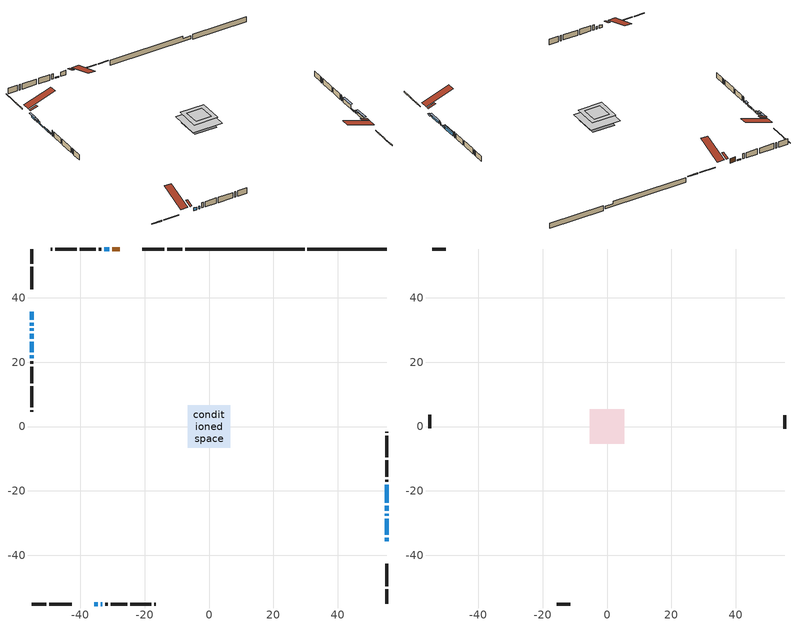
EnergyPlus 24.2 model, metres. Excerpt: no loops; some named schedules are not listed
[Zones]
conditioned space
 floor adiabatic (AdiabaticFloorConstruction): -6.65,-6.65 -6.65,6.65 6.65,6.65 6.65,-6.65 z0.74
 floor foundation (Slab1 construction): -4.09,-4.09 -4.09,4.09 4.09,4.09 4.09,-4.09 z-2.1
 floor foundation (Slab1 construction 1): -5.02,-5.02 -5.02,5.02 5.02,5.02 5.02,-5.02 z-1.55
 wall outside (RimJoist1 construction): -8.3,55.13 -12.9,55.13 / -55.13,-55.13 -50.53,-55.13 / -55.13,55.13 -55.13,50.53 / 55.13,-55.13 55.13,-50.53 z0.74:1.04
 wall outside (RimJoist2 construction): -13.83,55.13 -20.77,55.13 / -49.6,-55.13 -42.65,-55.13 / -55.13,49.6 -55.13,42.65 / 55.13,-49.6 55.13,-42.65 z0.74:1.04
 wall outside (AdiabaticWallConstruction 1): -27.73,55.13 -30.05,55.13 z0.74:2.77
 wall outside (AdiabaticWallConstruction): 55.13,-35.7 55.13,-34.52 z0.74:1.05; 55.13,-33.6 55.13,-28.62 z0.74:1.81; 55.13,-27.7 55.13,-27.14 / -55.13,30.44 -55.13,29.73 / -35.7,-55.13 -34.49,-55.13 / -33.57,-55.13 -33.08,-55.13 z0.74:1.96; -55.13,35.7 -55.13,33.21 z0.74:1.86; -55.13,32.28 -55.13,31.37 z0.74:1.68; -55.13,28.81 -55.13,27.18 z0.74:1.2; 55.13,-26.21 55.13,-24.63 / -30.98,55.13 -32.55,55.13 z0.74:1.12; -55.13,26.25 -55.13,22.99 z0.74:1.3; 55.13,-23.7 55.13,-18.14 z0.74:2.57; -55.13,22.06 -55.13,21.15 z0.74:1.25
 wall outside (Wall1 construction): -33.48,55.13 -34.17,55.13 / -32.15,-55.13 -31.46,-55.13 / -55.13,20.22 -55.13,19.53 / 55.13,-17.22 55.13,-16.53 z0.74:3.18
 wall outside (Wall2 construction): -35.1,55.13 -40.22,55.13 / -30.53,-55.13 -25.41,-55.13 / -55.13,18.6 -55.13,13.48 / 55.13,-15.6 55.13,-10.48 z0.74:3.18
 wall outside (Wall3 construction): -41.15,55.13 -47.75,55.13 / -24.48,-55.13 -17.88,-55.13 / -55.13,12.55 -55.13,5.95 / 55.13,-9.55 55.13,-2.94 z0.74:3.18
 wall outside (Wall4 construction): -48.68,55.13 -49.09,55.13 / -16.95,-55.13 -16.54,-55.13 / -55.13,5.02 -55.13,4.61 / 55.13,-2.02 55.13,-1.6 z0.74:3.18
 wall foundation (FoundationWall1 construction): 55.13,55.13 30.59,55.13 z-2.1:0.26
 wall foundation (FoundationWall2 construction): -7.37,55.13,-1.55 -7.37,55.13,0.74 25.96,55.13,0.74 25.96,55.13,-0.28 29.66,55.13,-0.28 29.66,55.13,-1.55
 window (WindowConstruction 8): 55.13,-35.7 55.13,-34.53 z0.74:1.04
 window (WindowConstruction 3): 55.13,-33.6 55.13,-28.62 z0.74:1.81
 window (WindowConstruction 4): 55.13,-27.69 55.13,-27.14 z0.74:1.96
 window (WindowConstruction 5): -55.13,35.7 -55.13,33.21 z0.74:1.86
 window (WindowConstruction 6): -55.13,32.28 -55.13,31.37 z0.74:1.68
 window (WindowConstruction 7): -55.13,30.44 -55.13,29.73 z0.74:1.96
 window (WindowConstruction 10): -55.13,28.8 -55.13,27.18 z0.74:1.2
 window (WindowConstruction 9): -35.7,-55.13 -34.5,-55.13 z0.74:1.96
 window (WindowConstruction 11): 55.13,-26.21 55.13,-24.63 z0.74:1.12
 window (WindowConstruction 12): -30.98,55.13 -32.55,55.13 z0.74:1.12
 window (WindowConstruction 13): -55.13,26.25 -55.13,22.99 z0.74:1.3
 window (WindowConstruction): 55.13,-23.7 55.13,-18.14 z0.74:2.57
 window (WindowConstruction 1): -33.57,-55.13 -33.08,-55.13 z0.74:1.96
 window (WindowConstruction 2): -55.13,22.06 -55.13,21.15 z0.74:1.25
 door (Door): -27.73,55.13 -30.05,55.13 z0.74:2.77
 ceiling adiabatic (AdiabaticFloorConstruction): 6.65,-6.65 6.65,6.65 -6.65,6.65 -6.65,-6.65 z0.74
 roof outside (Roof3 construction): -26.8,55.13,3.18 -26.8,51.81,4.28 -25.93,51.81,4.28 -25.93,55.13,3.18; -36.63,-55.13,3.18 -36.63,-51.81,4.28 -37.5,-51.81,4.28 -37.5,-55.13,3.18; -55.13,36.63,3.18 -51.81,36.63,4.28 -51.81,37.5,4.28 -55.13,37.5,3.18; 55.13,-36.63,3.18 51.81,-36.63,4.28 51.81,-37.5,4.28 55.13,-37.5,3.18
attic - vented
 floor to conditioned space (Floor1 construction Reversed): -3.46,-3.46 -3.46,3.46 3.46,3.46 3.46,-3.46 z3.18
 floor to conditioned space (Floor2 construction Reversed): -5.41,-5.41 -5.41,5.41 5.41,5.41 5.41,-5.41 z3.18
 wall outside (Wall5 construction): -50.02,55.13 -54.2,55.13 / -15.61,-55.13 -11.43,-55.13 / -55.13,3.68 -55.13,-0.5 / 55.13,-0.68 55.13,3.5 z0.74:3.18
 roof outside (Roof1 construction): -25,55.13,3.18 -25,42.62,7.35 -21.7,42.62,7.35 -21.7,55.13,3.18; -38.43,-55.13,3.18 -38.43,-42.62,7.35 -41.72,-42.62,7.35 -41.72,-55.13,3.18; -55.13,38.43,3.18 -42.62,38.43,7.35 -42.62,41.72,7.35 -55.13,41.72,3.18; 55.13,-38.43,3.18 42.62,-38.43,7.35 42.62,-41.72,7.35 55.13,-41.72,3.18
shading: 55.13,-34.23 55.13,-36 55.89,-36 55.89,-34.23 z1.34; 55.13,-28.01 55.13,-34.21 55.89,-34.21 55.89,-28.01 z2.42; -55.13,32.6 -55.13,36.31 -55.89,36.31 -55.89,32.6 z2.47; -55.13,30.76 -55.13,32.89 -55.89,32.89 -55.89,30.76 z2.29; -55.13,27.12 -55.13,28.87 -55.19,28.87 -55.19,27.12 z1.26; 55.13,-24.57 55.13,-26.27 55.19,-26.27 55.19,-24.57 z1.18; -32.61,55.13 -30.92,55.13 -30.92,55.19 -32.61,55.19 z1.18; -55.13,22.93 -55.13,26.31 -55.19,26.31 -55.19,22.93 z1.36; 55.13,-18 55.13,-23.85 55.89,-23.85 55.89,-18 z2.72; -55.13,20.85 -55.13,22.36 -55.74,22.36 -55.74,20.85 z1.55
[Building]
Building 1: Terrain=Suburbs
[Site:Location]
Saint John AP_NB: Latitude {deg}=45.32; Longitude {deg}=-65.89; Time Zone {hr}=-4; Elevation {m}=109; Keep Site Location Information=Yes
[Site:GroundTemperature:Shallow]
1.82357, -0.0370019, -0.186003, 0.696932, 4.24142, 7.7694, 10.828, 12.7655, 12.9301, 11.3543, 8.37368, 4.95392
[Site:WaterMainsTemperature]
Calculation Method=Schedule; Temperature Schedule=mains temperature schedule
[Material] Roughness=Rough; Thermal Absorptance=0.9
Name | Thickness {m} | Conductivity {W/m-K} | Density {kg/m3} | Specific Heat {J/kg-K} | Solar Absorptance | Visible Absorptance
asphalt or fiberglass shingles | 0.00635 | 0.162714 | 1121.4 | 1465.45 | 0.4 | 0.4
ceiling loosefill ins | 0.254 | 0.0480833 | 16.02 | 1046.75 | 0.7 | 0.7
ceiling stud and cavity | 0.1397 | 0.122434 | 65.682 | 1177.47 | 0.7 | 0.7
ceiling stud and cavity 1 | 0.1397 | 0.137261 | 65.682 | 1177.47 | 0.7 | 0.7
concrete 4.0 in. | 0.1016 | 1.803125 | 2242.8 | 837.4 | 0.7 | 0.7
concrete 8.0 in. | 0.2032 | 1.803125 | 2242.8 | 837.4 | 0.7 | 0.7
door material | 0.04445 | 0.0451087 | 512.64 | 1214.23 | 0.7 | 0.7
floor covering | 0.0127 | 0.0433444 | 54.468 | 1339.84 | 0.6 | 0.6
floor rigid ins; wall rigid ins 1 | 0.512978 | 0.029427 | 32.04 | 1214.23 | 0.7 | 0.7
floor stud and cavity | 0.1397 | 1.75129 | 37.0049 | 1207.88 | 0.7 | 0.7
furniture material conditioned space 1 | 0.1524 | 0.115458 | 640.8 | 1214.23 | 0.6 | 0.6
gypsum board | 0.0127 | 0.160291 | 801 | 837.4 | 0.6 | 0.6
osb sheathing 0.5 in. | 0.0127 | 0.115458 | 512.64 | 1214.23 | 0.7 | 0.7
osb sheathing 0.75 in. | 0.01905 | 0.115458 | 512.64 | 1214.23 | 0.7 | 0.7
osb sheathing 2.0 in. | 0.0508 | 0.115458 | 512.64 | 1214.23 | 0.7 | 0.7
rim joist rigid ins; wall rigid ins | 0.051816 | 0.029427 | 32.04 | 1214.23 | 0.7 | 0.7
rim joist stud and cavity | 0.0508 | 0.035244 | 125.044 | 1163.47 | 0.6 | 0.6
roof rigid ins | 0.103632 | 0.029427 | 32.04 | 1214.23 | 0.7 | 0.7
roof stud and cavity | 0.2032 | 0.178698 | 78.34581 | 1123.46 | 0.7 | 0.7
slab rigid ins | 0.000517642 | 0.029427 | 32.04 | 1214.23 | 0.7 | 0.7
wall stud and cavity | 0.1397 | 0.0754166 | 139.0536 | 1170.24 | 0.7 | 0.7
wall stud and cavity 1 | 0.1397 | 0.24263 | 139.0536 | 1170.24 | 0.7 | 0.7
wall stud and cavity 2 | 0.1397 | 0.220388 | 139.0536 | 1170.24 | 0.7 | 0.7
wall stud and cavity 3 | 0.1397 | 0.0844924 | 139.0536 | 1170.24 | 0.7 | 0.7
wall stud and cavity 4 | 0.0889 | 6.9971 | 50.32683 | 1063.81 | 0.6 | 0.6
wall stud and cavity 5 | 0.0889 | 0.380278 | 52.3479 | 1209.89 | 0.7 | 0.7
wall stud and cavity 6 | 0.0889 | 0.391764 | 83.0341 | 1211.67 | 0.7 | 0.7
wood siding | 0.0254 | 0.102417 | 544.68 | 1172.36 | 0.4 | 0.4
wood siding 1 | 0.00254 | 0.102417 | 544.68 | 1172.36 | 0.4 | 0.4
wood siding 2; wood siding 3; wood siding 4 | 0.0254 | 0.102417 | 544.68 | 1172.36 | 0.7 | 0.7
[WindowMaterial:SimpleGlazingSystem]
Name | U-Factor {W/m2-K} | Solar Heat Gain Coefficient
WindowMaterial | 2.069631 | 0.59
WindowMaterial 1 | 2.42223 | 0.44
WindowMaterial 10 | 2.62664 | 0.35
WindowMaterial 11 | 2.49094 | 0.41
WindowMaterial 2 | 2.4864 | 0.41
WindowMaterial 3 | 2.22918 | 0.52
WindowMaterial 4 | 2.38817 | 0.46
WindowMaterial 5 | 2.2218 | 0.53
WindowMaterial 6 | 2.33536 | 0.48
WindowMaterial 7 | 2.711245 | 0.49
WindowMaterial 8 | 2.41712 | 0.44
WindowMaterial 9 | 2.552261 | 0.38
[Construction]
AdiabaticFloorConstruction: floor stud and cavity, floor rigid ins, osb sheathing 0.75 in., floor covering
AdiabaticWallConstruction: wood siding 3, wall rigid ins 1, wall stud and cavity 5, gypsum board
AdiabaticWallConstruction 1: wood siding 4, wall rigid ins 1, wall stud and cavity 5, gypsum board
Door: door material
Floor1 construction Reversed: gypsum board, ceiling stud and cavity, ceiling loosefill ins
Floor2 construction Reversed: gypsum board, ceiling stud and cavity 1, ceiling loosefill ins
FoundationWall1 construction; FoundationWall2 construction: concrete 8.0 in.
furniture construction conditioned space 1: furniture material conditioned space 1
PartitionWallConstruction: gypsum board, wall stud and cavity 6, gypsum board
RimJoist1 construction; RimJoist2 construction: wood siding 2, rim joist rigid ins, osb sheathing 2.0 in., rim joist stud and cavity
Roof1 construction: asphalt or fiberglass shingles
Roof3 construction: asphalt or fiberglass shingles, roof rigid ins, osb sheathing 0.75 in., roof stud and cavity, gypsum board
Slab1 construction; Slab1 construction 1: slab rigid ins, concrete 4.0 in.
Wall1 construction: wood siding, osb sheathing 0.5 in., wall stud and cavity, gypsum board
Wall2 construction: wood siding, wall rigid ins, osb sheathing 0.5 in., wall stud and cavity 1, gypsum board
Wall3 construction: wood siding, wall rigid ins, osb sheathing 0.5 in., wall stud and cavity 2, gypsum board
Wall4 construction: wood siding, osb sheathing 0.5 in., wall stud and cavity 3, gypsum board
Wall5 construction: wood siding 1, wall stud and cavity 4
WindowConstruction: WindowMaterial
WindowConstruction 1: WindowMaterial 1
WindowConstruction 10: WindowMaterial 9
WindowConstruction 11; WindowConstruction 12: WindowMaterial 10
WindowConstruction 13: WindowMaterial 11
WindowConstruction 2: WindowMaterial 2
WindowConstruction 3: WindowMaterial 3
WindowConstruction 4: WindowMaterial 4
WindowConstruction 5: WindowMaterial 5
WindowConstruction 6; WindowConstruction 7: WindowMaterial 6
WindowConstruction 8: WindowMaterial 7
WindowConstruction 9: WindowMaterial 8
[Zone] Multiplier=1; Part of Total Floor Area=Yes
Name | Volume {m3}
attic - vented | 111.706
conditioned space | 869.1
[Space]
Name | Zone | Volume {m3}
attic - vented 1 | attic - vented | 111.706
conditioned space 1 | conditioned space | 869.1
[ZoneInfiltration:EffectiveLeakageArea]
infil attic - vented 1: Zone or Space=attic - vented 1; Schedule=Always On Discrete; Effective Air Leakage Area {cm2}=5823.53; Stack Coefficient=0.000459567; Wind Coefficient=1.44842e-05
[ZoneMixing]
whole house fan mix: Zone or Space=attic - vented; Schedule=Always On Continuous; Design Flow Rate Calculation Method=Flow/Zone; Design Flow Rate {m3/s}=0; Source Zone or Space=conditioned space
[SurfaceProperty:ExposedFoundationPerimeter] Exposed Perimeter Calculation Method=TotalExposedPerimeter
Name | Total Exposed Perimeter {m}
Slab1 | 24.536
Slab1 1 | 37.033
[InternalMass] Zone or ZoneList=conditioned space; Space or SpaceList=conditioned space 1
Name | Construction | Surface Area {m2}
furniture mass conditioned space 1 | furniture construction conditioned space 1 | 137.804
partition wall mass | PartitionWallConstruction | 344.51
[Lights]
interior lighting: Zone or ZoneList or Space or SpaceList=conditioned space 1; Schedule=interior lighting schedule; Design Level Calculation Method=LightingLevel; Lighting Level {W}=343.2; Return Air Fraction=0; Fraction Radiant=0.6; Fraction Visible=0.2; Fraction Replaceable=1
[People]
occupants: Zone or ZoneList or Space or SpaceList=conditioned space 1; Number of People Schedule=occupants schedule; Number of People Calculation Method=People; Number of People=3; Fraction Radiant=0.314171; Sensible Heat Fraction=0.56303; Activity Level Schedule=occupants activity schedule; Carbon Dioxide Generation Rate {m3/s-W}=0; Enable ASHRAE 55 Comfort Warnings=No; Mean Radiant Temperature Calculation Type=EnclosureAveraged
[ElectricEquipment] Zone or ZoneList or Space or SpaceList=conditioned space 1; Design Level Calculation Method=EquipmentLevel
Name | Schedule | Design Level {W} | Fraction Latent | Fraction Radiant | Fraction Lost
clothes dryer | clothes dryer schedule | 140.772 | 0.015 | 0.081 | 0.85
clothes washer | clothes washer schedule | 32.1985 | 0.03 | 0.162 | 0.7
cooking range | cooking range schedule | 215.147 | 0.08 | 0.432 | 0.2
dishwasher | dishwasher schedule | 66.8632 | 0.3 | 0.18 | 0.4
fridge | fridge schedule | 72.9452 | 0 | 0.6 | 0
mech vent bath fan 0 | mech vent bath fan 0 schedule | 50.2 | 0 | 0 | 1
mech vent bath fan 1 | mech vent bath fan 1 schedule | 50.2 | 0 | 0 | 1
mech vent house fan | mech vent house fan schedule | 0 | 0 | 0 | 1
mech vent house fan cfis | mech vent house fan cfis schedule | 0 | 0 | 0 | 0
misc plug loads | misc plug loads schedule | 494.7 | 0.045 | 0.513 | 0.1
whole house fan | Always On Discrete | 0 | 0 | 0 | 1
[OtherEquipment] Zone or ZoneList or Space or SpaceList=conditioned space 1; Design Level Calculation Method=EquipmentLevel
Name | Fuel Type | Schedule | Design Level {W} | Fraction Latent | Fraction Radiant | Fraction Lost
clothes dryer 1 | Electricity | clothes dryer schedule | 0 | 0.015 | 0.081 | 0.85
cooking range 1 | Electricity | cooking range schedule | 0 | 0.08 | 0.432 | 0.2
general water use latent | None | general water use schedule | 62.594 | 1 | 0 | 0
general water use sensible | None | general water use schedule | -61.6891 | 0 | 0.6 | 0
mech vent house fan latent load | None | Always On Discrete | 0 | 1 | 0 | 0
mech vent house fan sensible load | None | Always On Discrete | 0 | 0 | 0 | 0
water heater energy adjustment1 | Electricity | Always On Discrete | 0.01 | 0 | 0 | 1
[ZoneInfiltration:DesignFlowRate] Zone or ZoneList or Space or SpaceList=conditioned space 1; Schedule=Always On Discrete; Design Flow Rate Calculation Method=Flow/Zone; Design Flow Rate {m3/s}=0
infil flow; natural vent flow; whole house fan flow
[Foundation:Kiva] Initial Indoor Air Temperature {C}=18; Wall Depth Below Slab {m}=0.2032
Name | Wall Height Above Grade {m}
Foundation Kiva 1 | 0.259994
Foundation Kiva 2 | 0.739993
[Foundation:Kiva:Settings]
Soil Conductivity {W/m-K}=0.849921; Soil Density {kg/m3}=1842.3; Soil Specific Heat {J/kg-K}=418.7; Ground Solar Absorptivity=0.9; Ground Thermal Absorptivity=0.9; Ground Surface Roughness {m}=0.03; Far-Field Width {m}=40; Deep-Ground Boundary Condition=ZeroFlux; Deep-Ground Depth {m}=40; Minimum Cell Dimension {m}=0.2; Maximum Cell Growth Coefficient=3; Simulation Timestep=Timestep
[Exterior:Lights]
exterior lighting: Schedule=exterior lighting schedule; Design Level {W}=75.6
[Schedule:Constant]
Name | Hourly Value
Always On Continuous; mech vent house fan schedule; mech vent house fan cfis schedule; Always On Discrete | 1
occupants activity schedule | 117.228
fridge schedule | 0
[Schedule:Week:Daily]
interior lighting schedule Week Rule - Jan1-Jan27: interior lighting schedule day, interior lighting schedule day, interior lighting schedule day, interior lighting schedule day, interior lighting schedule day, interior lighting schedule day, interior lighting schedule day, interior lighting schedule default day, interior lighting schedule default day, interior lighting schedule default day, interior lighting schedule default day, interior lighting schedule default day
interior lighting schedule Week Rule - Jan28-Feb3: interior lighting schedule day, interior lighting schedule day, interior lighting schedule day, interior lighting schedule day, interior lighting schedule day 1, interior lighting schedule day 1, interior lighting schedule day 1, interior lighting schedule default day, interior lighting schedule default day, interior lighting schedule default day, interior lighting schedule default day, interior lighting schedule default day
interior lighting schedule Week Rule - Feb4-Feb24: interior lighting schedule day 1, interior lighting schedule day 1, interior lighting schedule day 1, interior lighting schedule day 1, interior lighting schedule day 1, interior lighting schedule day 1, interior lighting schedule day 1, interior lighting schedule default day, interior lighting schedule default day, interior lighting schedule default day, interior lighting schedule default day, interior lighting schedule default day
interior lighting schedule Week Rule - Feb25-Mar3: interior lighting schedule day 1, interior lighting schedule day 1, interior lighting schedule day 1, interior lighting schedule day 1, interior lighting schedule day 2, interior lighting schedule day 2, interior lighting schedule day 2, interior lighting schedule default day, interior lighting schedule default day, interior lighting schedule default day, interior lighting schedule default day, interior lighting schedule default day
interior lighting schedule Week Rule - Mar4-Mar31: interior lighting schedule day 2, interior lighting schedule day 2, interior lighting schedule day 2, interior lighting schedule day 2, interior lighting schedule day 2, interior lighting schedule day 2, interior lighting schedule day 2, interior lighting schedule default day, interior lighting schedule default day, interior lighting schedule default day, interior lighting schedule default day, interior lighting schedule default day
interior lighting schedule Week Rule - Apr1-Apr28: interior lighting schedule day 3, interior lighting schedule day 3, interior lighting schedule day 3, interior lighting schedule day 3, interior lighting schedule day 3, interior lighting schedule day 3, interior lighting schedule day 3, interior lighting schedule default day, interior lighting schedule default day, interior lighting schedule default day, interior lighting schedule default day, interior lighting schedule default day
interior lighting schedule Week Rule - Apr29-May5: interior lighting schedule day 3, interior lighting schedule day 3, interior lighting schedule day 4, interior lighting schedule day 4, interior lighting schedule day 4, interior lighting schedule day 4, interior lighting schedule day 4, interior lighting schedule default day, interior lighting schedule default day, interior lighting schedule default day, interior lighting schedule default day, interior lighting schedule default day
interior lighting schedule Week Rule - May6-May26: interior lighting schedule day 4, interior lighting schedule day 4, interior lighting schedule day 4, interior lighting schedule day 4, interior lighting schedule day 4, interior lighting schedule day 4, interior lighting schedule day 4, interior lighting schedule default day, interior lighting schedule default day, interior lighting schedule default day, interior lighting schedule default day, interior lighting schedule default day
interior lighting schedule Week Rule - May27-Jun2: interior lighting schedule day 4, interior lighting schedule day 4, interior lighting schedule day 4, interior lighting schedule day 4, interior lighting schedule day 4, interior lighting schedule day 5, interior lighting schedule day 5, interior lighting schedule default day, interior lighting schedule default day, interior lighting schedule default day, interior lighting schedule default day, interior lighting schedule default day
interior lighting schedule Week Rule - Jun3-Jun30: interior lighting schedule day 5, interior lighting schedule day 5, interior lighting schedule day 5, interior lighting schedule day 5, interior lighting schedule day 5, interior lighting schedule day 5, interior lighting schedule day 5, interior lighting schedule default day, interior lighting schedule default day, interior lighting schedule default day, interior lighting schedule default day, interior lighting schedule default day
interior lighting schedule Week Rule - Jul1-Jul28: interior lighting schedule day 6, interior lighting schedule day 6, interior lighting schedule day 6, interior lighting schedule day 6, interior lighting schedule day 6, interior lighting schedule day 6, interior lighting schedule day 6, interior lighting schedule default day, interior lighting schedule default day, interior lighting schedule default day, interior lighting schedule default day, interior lighting schedule default day
interior lighting schedule Week Rule - Jul29-Aug4: interior lighting schedule day 6, interior lighting schedule day 6, interior lighting schedule day 6, interior lighting schedule day 7, interior lighting schedule day 7, interior lighting schedule day 7, interior lighting schedule day 7, interior lighting schedule default day, interior lighting schedule default day, interior lighting schedule default day, interior lighting schedule default day, interior lighting schedule default day
interior lighting schedule Week Rule - Aug5-Aug25: interior lighting schedule day 7, interior lighting schedule day 7, interior lighting schedule day 7, interior lighting schedule day 7, interior lighting schedule day 7, interior lighting schedule day 7, interior lighting schedule day 7, interior lighting schedule default day, interior lighting schedule default day, interior lighting schedule default day, interior lighting schedule default day, interior lighting schedule default day
interior lighting schedule Week Rule - Aug26-Sep1: interior lighting schedule day 7, interior lighting schedule day 7, interior lighting schedule day 7, interior lighting schedule day 7, interior lighting schedule day 7, interior lighting schedule day 7, interior lighting schedule day 8, interior lighting schedule default day, interior lighting schedule default day, interior lighting schedule default day, interior lighting schedule default day, interior lighting schedule default day
interior lighting schedule Week Rule - Sep2-Sep29: interior lighting schedule day 8, interior lighting schedule day 8, interior lighting schedule day 8, interior lighting schedule day 8, interior lighting schedule day 8, interior lighting schedule day 8, interior lighting schedule day 8, interior lighting schedule default day, interior lighting schedule default day, interior lighting schedule default day, interior lighting schedule default day, interior lighting schedule default day
interior lighting schedule Week Rule - Sep30-Oct6: interior lighting schedule day 8, interior lighting schedule day 9, interior lighting schedule day 9, interior lighting schedule day 9, interior lighting schedule day 9, interior lighting schedule day 9, interior lighting schedule day 9, interior lighting schedule default day, interior lighting schedule default day, interior lighting schedule default day, interior lighting schedule default day, interior lighting schedule default day
interior lighting schedule Week Rule - Oct7-Oct27: interior lighting schedule day 9, interior lighting schedule day 9, interior lighting schedule day 9, interior lighting schedule day 9, interior lighting schedule day 9, interior lighting schedule day 9, interior lighting schedule day 9, interior lighting schedule default day, interior lighting schedule default day, interior lighting schedule default day, interior lighting schedule default day, interior lighting schedule default day
interior lighting schedule Week Rule - Oct28-Nov3: interior lighting schedule day 9, interior lighting schedule day 9, interior lighting schedule day 9, interior lighting schedule day 9, interior lighting schedule day 10, interior lighting schedule day 10, interior lighting schedule day 10, interior lighting schedule default day, interior lighting schedule default day, interior lighting schedule default day, interior lighting schedule default day, interior lighting schedule default day
interior lighting schedule Week Rule - Nov4-Nov24: interior lighting schedule day 10, interior lighting schedule day 10, interior lighting schedule day 10, interior lighting schedule day 10, interior lighting schedule day 10, interior lighting schedule day 10, interior lighting schedule day 10, interior lighting schedule default day, interior lighting schedule default day, interior lighting schedule default day, interior lighting schedule default day, interior lighting schedule default day
interior lighting schedule Week Rule - Nov25-Dec1: interior lighting schedule day 10, interior lighting schedule day 10, interior lighting schedule day 10, interior lighting schedule day 10, interior lighting schedule day 10, interior lighting schedule day 10, interior lighting schedule day 11, interior lighting schedule default day, interior lighting schedule default day, interior lighting schedule default day, interior lighting schedule default day, interior lighting schedule default day
interior lighting schedule Week Rule - Dec2-Dec31: interior lighting schedule day 11, interior lighting schedule day 11, interior lighting schedule day 11, interior lighting schedule day 11, interior lighting schedule day 11, interior lighting schedule day 11, interior lighting schedule day 11, interior lighting schedule default day, interior lighting schedule default day, interior lighting schedule default day, interior lighting schedule default day, interior lighting schedule default day
occupants schedule Week Rule - Jan1-Dec31: occupants schedule day, occupants schedule day, occupants schedule day, occupants schedule day, occupants schedule day, occupants schedule day, occupants schedule day, occupants schedule default day, occupants schedule default day, occupants schedule default day, occupants schedule default day, occupants schedule default day
clothes dryer schedule Week Rule - Jan1-Dec31: clothes dryer schedule day, clothes dryer schedule day, clothes dryer schedule day, clothes dryer schedule day, clothes dryer schedule day, clothes dryer schedule day, clothes dryer schedule day, clothes dryer schedule default day, clothes dryer schedule default day, clothes dryer schedule default day, clothes dryer schedule default day, clothes dryer schedule default day
clothes washer schedule Week Rule - Jan1-Dec31: clothes washer schedule day, clothes washer schedule day, clothes washer schedule day, clothes washer schedule day, clothes washer schedule day, clothes washer schedule day, clothes washer schedule day, clothes washer schedule default day, clothes washer schedule default day, clothes washer schedule default day, clothes washer schedule default day, clothes washer schedule default day
cooking range schedule Week Rule - Jan1-Dec31: cooking range schedule day, cooking range schedule day, cooking range schedule day, cooking range schedule day, cooking range schedule day, cooking range schedule day, cooking range schedule day, cooking range schedule default day, cooking range schedule default day, cooking range schedule default day, cooking range schedule default day, cooking range schedule default day
dishwasher schedule Week Rule - Jan1-Dec31: dishwasher schedule day, dishwasher schedule day, dishwasher schedule day, dishwasher schedule day, dishwasher schedule day, dishwasher schedule day, dishwasher schedule day, dishwasher schedule default day, dishwasher schedule default day, dishwasher schedule default day, dishwasher schedule default day, dishwasher schedule default day
mech vent bath fan 0 schedule Week Rule - Jan1-Dec31: mech vent bath fan 0 schedule day, mech vent bath fan 0 schedule day, mech vent bath fan 0 schedule day, mech vent bath fan 0 schedule day, mech vent bath fan 0 schedule day, mech vent bath fan 0 schedule day, mech vent bath fan 0 schedule day, mech vent bath fan 0 schedule default day, mech vent bath fan 0 schedule default day, mech vent bath fan 0 schedule default day, mech vent bath fan 0 schedule default day, mech vent bath fan 0 schedule default day
mech vent bath fan 1 schedule Week Rule - Jan1-Dec31: mech vent bath fan 1 schedule day, mech vent bath fan 1 schedule day, mech vent bath fan 1 schedule day, mech vent bath fan 1 schedule day, mech vent bath fan 1 schedule day, mech vent bath fan 1 schedule day, mech vent bath fan 1 schedule day, mech vent bath fan 1 schedule default day, mech vent bath fan 1 schedule default day, mech vent bath fan 1 schedule default day, mech vent bath fan 1 schedule default day, mech vent bath fan 1 schedule default day
misc plug loads schedule Week Rule - Jan1-Dec31: misc plug loads schedule day, misc plug loads schedule day, misc plug loads schedule day, misc plug loads schedule day, misc plug loads schedule day, misc plug loads schedule day, misc plug loads schedule day, misc plug loads schedule default day, misc plug loads schedule default day, misc plug loads schedule default day, misc plug loads schedule default day, misc plug loads schedule default day
general water use schedule Week Rule - Jan1-Dec31: general water use schedule day, general water use schedule day, general water use schedule day, general water use schedule day, general water use schedule day, general water use schedule day, general water use schedule day, general water use schedule default day, general water use schedule default day, general water use schedule default day, general water use schedule default day, general water use schedule default day
exterior lighting schedule Week Rule - Jan1-Jan27: exterior lighting schedule day, exterior lighting schedule day, exterior lighting schedule day, exterior lighting schedule day, exterior lighting schedule day, exterior lighting schedule day, exterior lighting schedule day, exterior lighting schedule default day, exterior lighting schedule default day, exterior lighting schedule default day, exterior lighting schedule default day, exterior lighting schedule default day
exterior lighting schedule Week Rule - Jan28-Feb3: exterior lighting schedule day, exterior lighting schedule day, exterior lighting schedule day, exterior lighting schedule day, exterior lighting schedule day 1, exterior lighting schedule day 1, exterior lighting schedule day 1, exterior lighting schedule default day, exterior lighting schedule default day, exterior lighting schedule default day, exterior lighting schedule default day, exterior lighting schedule default day
exterior lighting schedule Week Rule - Feb4-Feb24: exterior lighting schedule day 1, exterior lighting schedule day 1, exterior lighting schedule day 1, exterior lighting schedule day 1, exterior lighting schedule day 1, exterior lighting schedule day 1, exterior lighting schedule day 1, exterior lighting schedule default day, exterior lighting schedule default day, exterior lighting schedule default day, exterior lighting schedule default day, exterior lighting schedule default day
exterior lighting schedule Week Rule - Feb25-Mar3: exterior lighting schedule day 1, exterior lighting schedule day 1, exterior lighting schedule day 1, exterior lighting schedule day 1, exterior lighting schedule day 2, exterior lighting schedule day 2, exterior lighting schedule day 2, exterior lighting schedule default day, exterior lighting schedule default day, exterior lighting schedule default day, exterior lighting schedule default day, exterior lighting schedule default day
exterior lighting schedule Week Rule - Mar4-Mar31: exterior lighting schedule day 2, exterior lighting schedule day 2, exterior lighting schedule day 2, exterior lighting schedule day 2, exterior lighting schedule day 2, exterior lighting schedule day 2, exterior lighting schedule day 2, exterior lighting schedule default day, exterior lighting schedule default day, exterior lighting schedule default day, exterior lighting schedule default day, exterior lighting schedule default day
exterior lighting schedule Week Rule - Apr1-Apr28: exterior lighting schedule day 3, exterior lighting schedule day 3, exterior lighting schedule day 3, exterior lighting schedule day 3, exterior lighting schedule day 3, exterior lighting schedule day 3, exterior lighting schedule day 3, exterior lighting schedule default day, exterior lighting schedule default day, exterior lighting schedule default day, exterior lighting schedule default day, exterior lighting schedule default day
exterior lighting schedule Week Rule - Apr29-May5: exterior lighting schedule day 3, exterior lighting schedule day 3, exterior lighting schedule day 4, exterior lighting schedule day 4, exterior lighting schedule day 4, exterior lighting schedule day 4, exterior lighting schedule day 4, exterior lighting schedule default day, exterior lighting schedule default day, exterior lighting schedule default day, exterior lighting schedule default day, exterior lighting schedule default day
exterior lighting schedule Week Rule - May6-May26: exterior lighting schedule day 4, exterior lighting schedule day 4, exterior lighting schedule day 4, exterior lighting schedule day 4, exterior lighting schedule day 4, exterior lighting schedule day 4, exterior lighting schedule day 4, exterior lighting schedule default day, exterior lighting schedule default day, exterior lighting schedule default day, exterior lighting schedule default day, exterior lighting schedule default day
exterior lighting schedule Week Rule - May27-Jun2: exterior lighting schedule day 4, exterior lighting schedule day 4, exterior lighting schedule day 4, exterior lighting schedule day 4, exterior lighting schedule day 4, exterior lighting schedule day 5, exterior lighting schedule day 5, exterior lighting schedule default day, exterior lighting schedule default day, exterior lighting schedule default day, exterior lighting schedule default day, exterior lighting schedule default day
exterior lighting schedule Week Rule - Jun3-Jun30: exterior lighting schedule day 5, exterior lighting schedule day 5, exterior lighting schedule day 5, exterior lighting schedule day 5, exterior lighting schedule day 5, exterior lighting schedule day 5, exterior lighting schedule day 5, exterior lighting schedule default day, exterior lighting schedule default day, exterior lighting schedule default day, exterior lighting schedule default day, exterior lighting schedule default day
exterior lighting schedule Week Rule - Jul1-Jul28: exterior lighting schedule day 6, exterior lighting schedule day 6, exterior lighting schedule day 6, exterior lighting schedule day 6, exterior lighting schedule day 6, exterior lighting schedule day 6, exterior lighting schedule day 6, exterior lighting schedule default day, exterior lighting schedule default day, exterior lighting schedule default day, exterior lighting schedule default day, exterior lighting schedule default day
[Schedule:Year]
interior lighting schedule: interior lighting schedule Week Rule - Jan1-Jan27, 1, 1, 1, 27, interior lighting schedule Week Rule - Jan28-Feb3, 1, 28, 2, 3, interior lighting schedule Week Rule - Feb4-Feb24, 2, 4, 2, 24, interior lighting schedule Week Rule - Feb25-Mar3, 2, 25, 3, 3, interior lighting schedule Week Rule - Mar4-Mar31, 3, 4, 3, 31, interior lighting schedule Week Rule - Apr1-Apr28, 4, 1, 4, 28, interior lighting schedule Week Rule - Apr29-May5, 4, 29, 5, 5, interior lighting schedule Week Rule - May6-May26, 5, 6, 5, 26, interior lighting schedule Week Rule - May27-Jun2, 5, 27, 6, 2, interior lighting schedule Week Rule - Jun3-Jun30, 6, 3, 6, 30, interior lighting schedule Week Rule - Jul1-Jul28, 7, 1, 7, 28, interior lighting schedule Week Rule - Jul29-Aug4, 7, 29, 8, 4, interior lighting schedule Week Rule - Aug5-Aug25, 8, 5, 8, 25, interior lighting schedule Week Rule - Aug26-Sep1, 8, 26, 9, 1, interior lighting schedule Week Rule - Sep2-Sep29, 9, 2, 9, 29, interior lighting schedule Week Rule - Sep30-Oct6, 9, 30, 10, 6, interior lighting schedule Week Rule - Oct7-Oct27, 10, 7, 10, 27, interior lighting schedule Week Rule - Oct28-Nov3, 10, 28, 11, 3, interior lighting schedule Week Rule - Nov4-Nov24, 11, 4, 11, 24, interior lighting schedule Week Rule - Nov25-Dec1, 11, 25, 12, 1, interior lighting schedule Week Rule - Dec2-Dec31, 12, 2, 12, 31
occupants schedule: occupants schedule Week Rule - Jan1-Dec31, 1, 1, 12, 31
clothes dryer schedule: clothes dryer schedule Week Rule - Jan1-Dec31, 1, 1, 12, 31
clothes washer schedule: clothes washer schedule Week Rule - Jan1-Dec31, 1, 1, 12, 31
cooking range schedule: cooking range schedule Week Rule - Jan1-Dec31, 1, 1, 12, 31
dishwasher schedule: dishwasher schedule Week Rule - Jan1-Dec31, 1, 1, 12, 31
mech vent bath fan 0 schedule: mech vent bath fan 0 schedule Week Rule - Jan1-Dec31, 1, 1, 12, 31
mech vent bath fan 1 schedule: mech vent bath fan 1 schedule Week Rule - Jan1-Dec31, 1, 1, 12, 31
misc plug loads schedule: misc plug loads schedule Week Rule - Jan1-Dec31, 1, 1, 12, 31
general water use schedule: general water use schedule Week Rule - Jan1-Dec31, 1, 1, 12, 31
exterior lighting schedule: exterior lighting schedule Week Rule - Jan1-Jan27, 1, 1, 1, 27, exterior lighting schedule Week Rule - Jan28-Feb3, 1, 28, 2, 3, exterior lighting schedule Week Rule - Feb4-Feb24, 2, 4, 2, 24, exterior lighting schedule Week Rule - Feb25-Mar3, 2, 25, 3, 3, exterior lighting schedule Week Rule - Mar4-Mar31, 3, 4, 3, 31, exterior lighting schedule Week Rule - Apr1-Apr28, 4, 1, 4, 28, exterior lighting schedule Week Rule - Apr29-May5, 4, 29, 5, 5, exterior lighting schedule Week Rule - May6-May26, 5, 6, 5, 26, exterior lighting schedule Week Rule - May27-Jun2, 5, 27, 6, 2, exterior lighting schedule Week Rule - Jun3-Jun30, 6, 3, 6, 30, exterior lighting schedule Week Rule - Jul1-Jul28, 7, 1, 7, 28, exterior lighting schedule Week Rule - Jul29-Aug4, 7, 29, 8, 4, exterior lighting schedule Week Rule - Aug5-Aug25, 8, 5, 8, 25, exterior lighting schedule Week Rule - Aug26-Sep1, 8, 26, 9, 1, exterior lighting schedule Week Rule - Sep2-Sep29, 9, 2, 9, 29, exterior lighting schedule Week Rule - Sep30-Oct6, 9, 30, 10, 6, exterior lighting schedule Week Rule - Oct7-Oct27, 10, 7, 10, 27, exterior lighting schedule Week Rule - Oct28-Nov3, 10, 28, 11, 3, exterior lighting schedule Week Rule - Nov4-Nov24, 11, 4, 11, 24, exterior lighting schedule Week Rule - Nov25-Dec1, 11, 25, 12, 1, exterior lighting schedule Week Rule - Dec2-Dec31, 12, 2, 12, 31
[Schedule:Compact]
mains temperature schedule: Through: 01/01, For: AllDays, Until: 24:00, 6.42222, Through: 01/02, For: AllDays, Until: 24:00, 6.36056, Through: 01/03, For: AllDays, Until: 24:00, 6.3, Through: 01/04, For: AllDays, Until: 24:00, 6.24056, Through: 01/05, For: AllDays, Until: 24:00, 6.18167, Through: 01/06, For: AllDays, Until: 24:00, 6.12389, Through: 01/07, For: AllDays, Until: 24:00, 6.06722, Through: 01/08, For: AllDays, Until: 24:00, 6.01167, Through: 01/09, For: AllDays, Until: 24:00, 5.95722, Through: 01/10, For: AllDays, Until: 24:00, 5.90389, Through: 01/11, For: AllDays, Until: 24:00, 5.85111, Through: 01/12, For: AllDays, Until: 24:00, 5.8, Through: 01/13, For: AllDays, Until: 24:00, 5.74944, Through: 01/14, For: AllDays, Until: 24:00, 5.70056, Through: 01/15, For: AllDays, Until: 24:00, 5.65278, Through: 01/16, For: AllDays, Until: 24:00, 5.60556, Through: 01/17, For: AllDays, Until: 24:00, 5.56, Through: 01/18, For: AllDays, Until: 24:00, 5.51556, Through: 01/19, For: AllDays, Until: 24:00, 5.47222, Through: 01/20, For: AllDays, Until: 24:00, 5.43, Through: 01/21, For: AllDays, Until: 24:00, 5.38944, Through: 01/22, For: AllDays, Until: 24:00, 5.34944, Through: 01/23, For: AllDays, Until: 24:00, 5.31111, Through: 01/24, For: AllDays, Until: 24:00, 5.27389, Through: 01/25, For: AllDays, Until: 24:00, 5.23833, Through: 01/26, For: AllDays, Until: 24:00, 5.20333, Through: 01/27, For: AllDays, Until: 24:00, 5.17, Through: 01/28, For: AllDays, Until: 24:00, 5.13833, Through: 01/29, For: AllDays, Until: 24:00, 5.10722, Through: 01/30, For: AllDays, Until: 24:00, 5.07833, Through: 01/31, For: AllDays, Until: 24:00, 5.05, Through: 02/01, For: AllDays, Until: 24:00, 5.02333, Through: 02/02, For: AllDays, Until: 24:00, 4.99778, Through: 02/03, For: AllDays, Until: 24:00, 4.97389, Through: 02/04, For: AllDays, Until: 24:00, 4.95111, Through: 02/05, For: AllDays, Until: 24:00, 4.92944, Through: 02/06, For: AllDays, Until: 24:00, 4.90944, Through: 02/07, For: AllDays, Until: 24:00, 4.89111, Through: 02/08, For: AllDays, Until: 24:00, 4.87389, Through: 02/09, For: AllDays, Until: 24:00, 4.85778, Through: 02/10, For: AllDays, Until: 24:00, 4.84333, Through: 02/11, For: AllDays, Until: 24:00, 4.83, Through: 02/12, For: AllDays, Until: 24:00, 4.81833, Through: 02/13, For: AllDays, Until: 24:00, 4.80833, Through: 02/14, For: AllDays, Until: 24:00, 4.79944, Through: 02/15, For: AllDays, Until: 24:00, 4.79167, Through: 02/16, For: AllDays, Until: 24:00, 4.78556, Through: 02/17, For: AllDays, Until: 24:00, 4.78111, Through: 02/18, For: AllDays, Until: 24:00, 4.77778, Through: 02/19, For: AllDays, Until: 24:00, 4.77556, Through: 02/20, For: AllDays, Until: 24:00, 4.775, Through: 02/21, For: AllDays, Until: 24:00, 4.77611, Through: 02/22, For: AllDays, Until: 24:00, 4.77833, Through: 02/23, For: AllDays, Until: 24:00, 4.78222, Through: 02/24, For: AllDays, Until: 24:00, 4.78778, Through: 02/25, For: AllDays, Until: 24:00, 4.79389, Through: 02/26, For: AllDays, Until: 24:00, 4.80222, Through: 02/27, For: AllDays, Until: 24:00, 4.81167, Through: 02/28, For: AllDays, Until: 24:00, 4.82222, Through: 03/01, For: AllDays, Until: 24:00, 4.83444, Through: 03/02, For: AllDays, Until: 24:00, 4.84833, Through: 03/03, For: AllDays, Until: 24:00, 4.86278, Through: 03/04, For: AllDays, Until: 24:00, 4.87944, Through: 03/05, For: AllDays, Until: 24:00, 4.89722, Through: 03/06, For: AllDays, Until: 24:00, 4.91611, Through: 03/07, For: AllDays, Until: 24:00, 4.93667, Through: 03/08, For: AllDays, Until: 24:00, 4.95833, Through: 03/09, For: AllDays, Until: 24:00, 4.98167, Through: 03/10, For: AllDays, Until: 24:00, 5.00611, Through: 03/11, For: AllDays, Until: 24:00, 5.03222, Through: 03/12, For: AllDays, Until: 24:00, 5.05944, Through: 03/13, For: AllDays, Until: 24:00, 5.08778, Through: 03/14, For: AllDays, Until: 24:00, 5.11778, Through: 03/15, For: AllDays, Until: 24:00, 5.14889, Through: 03/16, For: AllDays, Until: 24:00, 5.18167, Through: 03/17, For: AllDays, Until: 24:00, 5.21556, Through: 03/18, For: AllDays, Until: 24:00, 5.25056, Through: 03/19, For: AllDays, Until: 24:00, 5.28667, Through: 03/20, For: AllDays, Until: 24:00, 5.32444, Through: 03/21, For: AllDays, Until: 24:00, 5.36333, Through: 03/22, For: AllDays, Until: 24:00, 5.40333, Through: 03/23, For: AllDays, Until: 24:00, 5.44444, Through: 03/24, For: AllDays, Until: 24:00, 5.48722, Through: 03/25, For: AllDays, Until: 24:00, 5.53056, Through: 03/26, For: AllDays, Until: 24:00, 5.57556, Through: 03/27, For: AllDays, Until: 24:00, 5.62167, Through: 03/28, For: AllDays, Until: 24:00, 5.66889, Through: 03/29, For: AllDays, Until: 24:00, 5.71722, Through: 03/30, For: AllDays, Until: 24:00, 5.76667, Through: 03/31, For: AllDays, Until: 24:00, 5.81722, Through: 04/01, For: AllDays, Until: 24:00, 5.86889, Through: 04/02, For: AllDays, Until: 24:00, 5.92222, Through: 04/03, For: AllDays, Until: 24:00, 5.97611, Through: 04/04, For: AllDays, Until: 24:00, 6.03056, Through: 04/05, For: AllDays, Until: 24:00, 6.08667, Through: 04/06, For: AllDays, Until: 24:00, 6.14389, Through: 04/07, For: AllDays, Until: 24:00, 6.20167, Through: 04/08, For: AllDays, Until: 24:00, 6.26056, Through: 04/09, For: AllDays, Until: 24:00, 6.32056, Through: 04/10, For: AllDays, Until: 24:00, 6.38167, Through: 04/11, For: AllDays, Until: 24:00, 6.44333, Through: 04/12, For: AllDays, Until: 24:00, 6.50611, Through: 04/13, For: AllDays, Until: 24:00, 6.57, Through: 04/14, For: AllDays, Until: 24:00, 6.63444, Through: 04/15, For: AllDays, Until: 24:00, 6.7, Through: 04/16, For: AllDays, Until: 24:00, 6.76611, Through: 04/17, For: AllDays, Until: 24:00, 6.83333, Through: 04/18, For: AllDays, Until: 24:00, 6.90111, Through: 04/19, For: AllDays, Until: 24:00, 6.97, Through: 04/20, For: AllDays, Until: 24:00, 7.03944, Through: 04/21, For: AllDays, Until: 24:00, 7.10944, Through: 04/22, For: AllDays, Until: 24:00, 7.18056, Through: 04/23, For: AllDays, Until: 24:00, 7.25167, Through: 04/24, For: AllDays, Until: 24:00, 7.32389, Through: 04/25, For: AllDays, Until: 24:00, 7.39722, Through: 04/26, For: AllDays, Until: 24:00, 7.47056, Through: 04/27, For: AllDays, Until: 24:00, 7.545, Through: 04/28, For: AllDays, Until: 24:00, 7.61944, Through: 04/29, For: AllDays, Until: 24:00, 7.695, Through: 04/30, For: AllDays, Until: 24:00, 7.77056, Through: 05/01, For: AllDays, Until: 24:00, 7.84722, Through: 05/02, For: AllDays, Until: 24:00, 7.92389, Through: 05/03, For: AllDays, Until: 24:00, 8.00111, Through: 05/04, For: AllDays, Until: 24:00, 8.07944, Through: 05/05, For: AllDays, Until: 24:00, 8.15722, Through: 05/06, For: AllDays, Until: 24:00, 8.23611, Through: 05/07, For: AllDays, Until: 24:00, 8.315, Through: 05/08, For: AllDays, Until: 24:00, 8.39444, Through: 05/09, For: AllDays, Until: 24:00, 8.47444, Through: 05/10, For: AllDays, Until: 24:00, 8.55444, Through: 05/11, For: AllDays, Until: 24:00, 8.635, Through: 05/12, For: AllDays, Until: 24:00, 8.71556, Through: 05/13, For: AllDays, Until: 24:00, 8.79611, Through: 05/14, For: AllDays, Until: 24:00, 8.87722, Through: 05/15, For: AllDays, Until: 24:00, 8.95889, Through: 05/16, For: AllDays, Until: 24:00, 9.04, Through: 05/17, For: AllDays, Until: 24:00, 9.12167, Through: 05/18, For: AllDays, Until: 24:00, 9.20333, Through: 05/19, For: AllDays, Until: 24:00, 9.28556, Through: 05/20, For: AllDays, Until: 24:00, 9.36722, Through: 05/21, For: AllDays, Until: 24:00, 9.44944, Through: 05/22, For: AllDays, Until: 24:00, 9.53111, Through: 05/23, For: AllDays, Until: 24:00, 9.61333, Through: 05/24, For: AllDays, Until: 24:00, 9.695, Through: 05/25, For: AllDays, Until: 24:00, 9.77722, Through: 05/26, For: AllDays, Until: 24:00, 9.85889, Through: 05/27, For: AllDays, Until: 24:00, 9.94056, Through: 05/28, For: AllDays, Until: 24:00, 10.0222, Through: 05/29, For: AllDays, Until: 24:00, 10.1039, Through: 05/30, For: AllDays, Until: 24:00, 10.185, Through: 05/31, For: AllDays, Until: 24:00, 10.2661, Through: 06/01, For: AllDays, Until: 24:00, 10.3472, Through: 06/02, For: AllDays, Until: 24:00, 10.4278, Through: 06/03, For: AllDays, Until: 24:00, 10.5083, Through: 06/04, For: AllDays, Until: 24:00, 10.5883, Through: 06/05, For: AllDays, Until: 24:00, 10.6683, Through: 06/06, For: AllDays, Until: 24:00, 10.7478, Through: 06/07, For: AllDays, Until: 24:00, 10.8267, Through: 06/08, For: AllDays, Until: 24:00, 10.9056, Through: 06/09, For: AllDays, Until: 24:00, 10.9839, Through: 06/10, For: AllDays, Until: 24:00, 11.0617, Through: 06/11, For: AllDays, Until: 24:00, 11.1394, Through: 06/12, For: AllDays, Until: 24:00, 11.2161, Through: 06/13, For: AllDays, Until: 24:00, 11.2928, Through: 06/14, For: AllDays, Until: 24:00, 11.3689, Through: 06/15, For: AllDays, Until: 24:00, 11.4444, Through: 06/16, For: AllDays, Until: 24:00, 11.5189, Through: 06/17, For: AllDays, Until: 24:00, 11.5933, Through: 06/18, For: AllDays, Until: 24:00, 11.6672, Through: 06/19, For: AllDays, Until: 24:00, 11.74, Through: 06/20, For: AllDays, Until: 24:00, 11.8128, Through: 06/21, For: AllDays, Until: 24:00, 11.8844, Through: 06/22, For: AllDays, Until: 24:00, 11.9556, Through: 06/23, For: AllDays, Until: 24:00, 12.0256, Through: 06/24, For: AllDays, Until: 24:00, 12.095, Through: 06/25, For: AllDays, Until: 24:00, 12.1639, Through: 06/26, For: AllDays, Until: 24:00, 12.2322, Through: 06/27, For: AllDays, Until: 24:00, 12.2994, Through: 06/28, For: AllDays, Until: 24:00, 12.3656, Through: 06/29, For: AllDays, Until: 24:00, 12.4311, Through: 06/30, For: AllDays, Until: 24:00, 12.4961, Through: 07/01, For: AllDays, Until: 24:00, 12.56, Through: 07/02, For: AllDays, Until: 24:00, 12.6228, Through: 07/03, For: AllDays, Until: 24:00, 12.685, Through: 07/04, For: AllDays, Until: 24:00, 12.7461, Through: 07/05, For: AllDays, Until: 24:00, 12.8061, Through: 07/06, For: AllDays, Until: 24:00, 12.8656, Through: 07/07, For: AllDays, Until: 24:00, 12.9239, Through: 07/08, For: AllDays, Until: 24:00, 12.9811, Through: 07/09, For: AllDays, Until: 24:00, 13.0372, Through: 07/10, For: AllDays, Until: 24:00, 13.0922, Through: 07/11, For: AllDays, Until: 24:00, 13.1467, Through: 07/12, For: AllDays, Until: 24:00, 13.1994, Through: 07/13, For: AllDays, Until: 24:00, 13.2517, Through: 07/14, For: AllDays, Until: 24:00, 13.3022, Through: 07/15, For: AllDays, Until: 24:00, 13.3522, Through: 07/16, For: AllDays, Until: 24:00, 13.4006, Through: 07/17, For: AllDays, Until: 24:00, 13.4483, Through: 07/18, For: AllDays, Until: 24:00, 13.4944, Through: 07/19, For: AllDays, Until: 24:00, 13.5394, Through: 07/20, For: AllDays, Until: 24:00, 13.5833, Through: 07/21, For: AllDays, Until: 24:00, 13.6261, Through: 07/22, For: AllDays, Until: 24:00, 13.6678, Through: 07/23, For: AllDays, Until: 24:00, 13.7083, Through: 07/24, For: AllDays, Until: 24:00, 13.7472, Through: 07/25, For: AllDays, Until: 24:00, 13.785, Through: 07/26, For: AllDays, Until: 24:00, 13.8217, Through: 07/27, For: AllDays, Until: 24:00, 13.8572, Through: 07/28, For: AllDays, Until: 24:00, 13.8911, Through: 07/29, For: AllDays, Until: 24:00, 13.9239, Through: 07/30, For: AllDays, Until: 24:00, 13.9556, Through: 07/31, For: AllDays, Until: 24:00, 13.9856, Through: 08/01, For: AllDays, Until: 24:00, 14.0144, Through: 08/02, For: AllDays, Until: 24:00, 14.0417, Through: 08/03, For: AllDays, Until: 24:00, 14.0678, Through: 08/04, For: AllDays, Until: 24:00, 14.0928, Through: 08/05, For: AllDays, Until: 24:00, 14.1161, Through: 08/06, For: AllDays, Until: 24:00, 14.1383, Through: 08/07, For: AllDays, Until: 24:00, 14.1594, Through: 08/08, For: AllDays, Until: 24:00, 14.1789, Through: 08/09, For: AllDays, Until: 24:00, 14.1967, Through: 08/10, For: AllDays, Until: 24:00, 14.2133, Through: 08/11, For: AllDays, Until: 24:00, 14.2283, Through: 08/12, For: AllDays, Until: 24:00, 14.2422, Through: 08/13, For: AllDays, Until: 24:00, 14.255, Through: 08/14, For: AllDays, Until: 24:00, 14.2661, Through: 08/15, For: AllDays, Until: 24:00, 14.2756, Through: 08/16, For: AllDays, Until: 24:00, 14.2839, Through: 08/17, For: AllDays, Until: 24:00, 14.2911, Through: 08/18, For: AllDays, Until: 24:00, 14.2967, Through: 08/19, For: AllDays, Until: 24:00, 14.3006, Through: 08/20, For: AllDays, Until: 24:00, 14.3033, Through: 08/21, For: AllDays, Until: 24:00, 14.3044, Through: 08/22, For: AllDays, Until: 24:00, 14.3044, Through: 08/23, For: AllDays, Until: 24:00, 14.3028, Through: 08/24, For: AllDays, Until: 24:00, 14.2994, Through: 08/25, For: AllDays, Until: 24:00, 14.295, Through: 08/26, For: AllDays, Until: 24:00, 14.2894, Through: 08/27, For: AllDays, Until: 24:00, 14.2822, Through: 08/28, For: AllDays, Until: 24:00, 14.2739, Through: 08/29, For: AllDays, Until: 24:00, 14.2633, Through: 08/30, For: AllDays, Until: 24:00, 14.2522, Through: 08/31, For: AllDays, Until: 24:00, 14.2394, Through: 09/01, For: AllDays, Until: 24:00, 14.225, Through: 09/02, For: AllDays, Until: 24:00, 14.2094, Through: 09/03, For: AllDays, Until: 24:00, 14.1928, Through: 09/04, For: AllDays, Until: 24:00, 14.1744, Through: 09/05, For: AllDays, Until: 24:00, 14.1544, Through: 09/06, For: AllDays, Until: 24:00, 14.1333, Through: 09/07, For: AllDays, Until: 24:00, 14.1111, Through: 09/08, For: AllDays, Until: 24:00, 14.0872, Through: 09/09, For: AllDays, Until: 24:00, 14.0622, Through: 09/10, For: AllDays, Until: 24:00, 14.0356, Through: 09/11, For: AllDays, Until: 24:00, 14.0078, Through: 09/12, For: AllDays, Until: 24:00, 13.9783, Through: 09/13, For: AllDays, Until: 24:00, 13.9483, Through: 09/14, For: AllDays, Until: 24:00, 13.9161, Through: 09/15, For: AllDays, Until: 24:00, 13.8833, Through: 09/16, For: AllDays, Until: 24:00, 13.8489, Through: 09/17, For: AllDays, Until: 24:00, 13.8133, Through: 09/18, For: AllDays, Until: 24:00, 13.7767, Through: 09/19, For: AllDays, Until: 24:00, 13.7383, Through: 09/20, For: AllDays, Until: 24:00, 13.6989, Through: 09/21, For: AllDays, Until: 24:00, 13.6583, Through: 09/22, For: AllDays, Until: 24:00, 13.6167, Through: 09/23, For: AllDays, Until: 24:00, 13.5733, Through: 09/24, For: AllDays, Until: 24:00, 13.5294, Through: 09/25, For: AllDays, Until: 24:00, 13.4839, Through: 09/26, For: AllDays, Until: 24:00, 13.4372, Through: 09/27, For: AllDays, Until: 24:00, 13.3894, Through: 09/28, For: AllDays, Until: 24:00, 13.3406, Through: 09/29, For: AllDays, Until: 24:00, 13.2906, Through: 09/30, For: AllDays, Until: 24:00, 13.2394, Through: 10/01, For: AllDays, Until: 24:00, 13.1872, Through: 10/02, For: AllDays, Until: 24:00, 13.1339, Through: 10/03, For: AllDays, Until: 24:00, 13.0794, Through: 10/04, For: AllDays, Until: 24:00, 13.0244, Through: 10/05, For: AllDays, Until: 24:00, 12.9678, Through: 10/06, For: AllDays, Until: 24:00, 12.9106, Through: 10/07, For: AllDays, Until: 24:00, 12.8517, Through: 10/08, For: AllDays, Until: 24:00, 12.7922, Through: 10/09, For: AllDays, Until: 24:00, 12.7322, Through: 10/10, For: AllDays, Until: 24:00, 12.6706, Through: 10/11, For: AllDays, Until: 24:00, 12.6083, Through: 10/12, For: AllDays, Until: 24:00, 12.545, Through: 10/13, For: AllDays, Until: 24:00, 12.4811, Through: 10/14, For: AllDays, Until: 24:00, 12.4161, Through: 10/15, For: AllDays, Until: 24:00, 12.3506, Through: 10/16, For: AllDays, Until: 24:00, 12.2839, Through: 10/17, For: AllDays, Until: 24:00, 12.2161, Through: 10/18, For: AllDays, Until: 24:00, 12.1483, Through: 10/19, For: AllDays, Until: 24:00, 12.0789, Through: 10/20, For: AllDays, Until: 24:00, 12.0094, Through: 10/21, For: AllDays, Until: 24:00, 11.9389, Through: 10/22, For: AllDays, Until: 24:00, 11.8678, Through: 10/23, For: AllDays, Until: 24:00, 11.7956, Through: 10/24, For: AllDays, Until: 24:00, 11.7233, Through: 10/25, For: AllDays, Until: 24:00, 11.65, Through: 10/26, For: AllDays, Until: 24:00, 11.5761, Through: 10/27, For: AllDays, Until: 24:00, 11.5017, Through: 10/28, For: AllDays, Until: 24:00, 11.4267, Through: 10/29, For: AllDays, Until: 24:00, 11.3511, Through: 10/30, For: AllDays, Until: 24:00, 11.275, Through: 10/31, For: AllDays, Until: 24:00, 11.1983, Through: 11/01, For: AllDays, Until: 24:00, 11.1217, Through: 11/02, For: AllDays, Until: 24:00, 11.0439, Through: 11/03, For: AllDays, Until: 24:00, 10.9661, Through: 11/04, For: AllDays, Until: 24:00, 10.8872, Through: 11/05, For: AllDays, Until: 24:00, 10.8083, Through: 11/06, For: AllDays, Until: 24:00, 10.7294, Through: 11/07, For: AllDays, Until: 24:00, 10.65, Through: 11/08, For: AllDays, Until: 24:00, 10.57, Through: 11/09, For: AllDays, Until: 24:00, 10.4894, Through: 11/10, For: AllDays, Until: 24:00, 10.4094, Through: 11/11, For: AllDays, Until: 24:00, 10.3283, Through: 11/12, For: AllDays, Until: 24:00, 10.2472, Through: 11/13, For: AllDays, Until: 24:00, 10.1661, Through: 11/14, For: AllDays, Until: 24:00, 10.085, Through: 11/15, For: AllDays, Until: 24:00, 10.0033, Through: 11/16, For: AllDays, Until: 24:00, 9.92167, Through: 11/17, For: AllDays, Until: 24:00, 9.84, Through: 11/18, For: AllDays, Until: 24:00, 9.75778, Through: 11/19, For: AllDays, Until: 24:00, 9.67611, Through: 11/20, For: AllDays, Until: 24:00, 9.59389, Through: 11/21, For: AllDays, Until: 24:00, 9.51222, Through: 11/22, For: AllDays, Until: 24:00, 9.43, Through: 11/23, For: AllDays, Until: 24:00, 9.34833, Through: 11/24, For: AllDays, Until: 24:00, 9.26611, Through: 11/25, For: AllDays, Until: 24:00, 9.18444, Through: 11/26, For: AllDays, Until: 24:00, 9.10278, Through: 11/27, For: AllDays, Until: 24:00, 9.02111, Through: 11/28, For: AllDays, Until: 24:00, 8.94, Through: 11/29, For: AllDays, Until: 24:00, 8.85833, Through: 11/30, For: AllDays, Until: 24:00, 8.77722, Through: 12/01, For: AllDays, Until: 24:00, 8.69667, Through: 12/02, For: AllDays, Until: 24:00, 8.61611, Through: 12/03, For: AllDays, Until: 24:00, 8.53556, Through: 12/04, For: AllDays, Until: 24:00, 8.45556, Through: 12/05, For: AllDays, Until: 24:00, 8.37611, Through: 12/06, For: AllDays, Until: 24:00, 8.29667, Through: 12/07, For: AllDays, Until: 24:00, 8.21778, Through: 12/08, For: AllDays, Until: 24:00, 8.13944, Through: 12/09, For: AllDays, Until: 24:00, 8.06111, Through: 12/10, For: AllDays, Until: 24:00, 7.98333, Through: 12/11, For: AllDays, Until: 24:00, 7.90611, Through: 12/12, For: AllDays, Until: 24:00, 7.82944, Through: 12/13, For: AllDays, Until: 24:00, 7.75333, Through: 12/14, For: AllDays, Until: 24:00, 7.67722, Through: 12/15, For: AllDays, Until: 24:00, 7.60222, Through: 12/16, For: AllDays, Until: 24:00, 7.52778, Through: 12/17, For: AllDays, Until: 24:00, 7.45333, Through: 12/18, For: AllDays, Until: 24:00, 7.38, Through: 12/19, For: AllDays, Until: 24:00, 7.30722, Through: 12/20, For: AllDays, Until: 24:00, 7.235, Through: 12/21, For: AllDays, Until: 24:00, 7.16389, Through: 12/22, For: AllDays, Until: 24:00, 7.09333, Through: 12/23, For: AllDays, Until: 24:00, 7.02333, Through: 12/24, For: AllDays, Until: 24:00, 6.95389, Through: 12/25, For: AllDays, Until: 24:00, 6.88556, Through: 12/26, For: AllDays, Until: 24:00, 6.81778, Through: 12/27, For: AllDays, Until: 24:00, 6.75056, Through: 12/28, For: AllDays, Until: 24:00, 6.685, Through: 12/29, For: AllDays, Until: 24:00, 6.61944, Through: 12/30, For: AllDays, Until: 24:00, 6.555, Through: 12/31, For: AllDays, Until: 24:00, 6.49167
